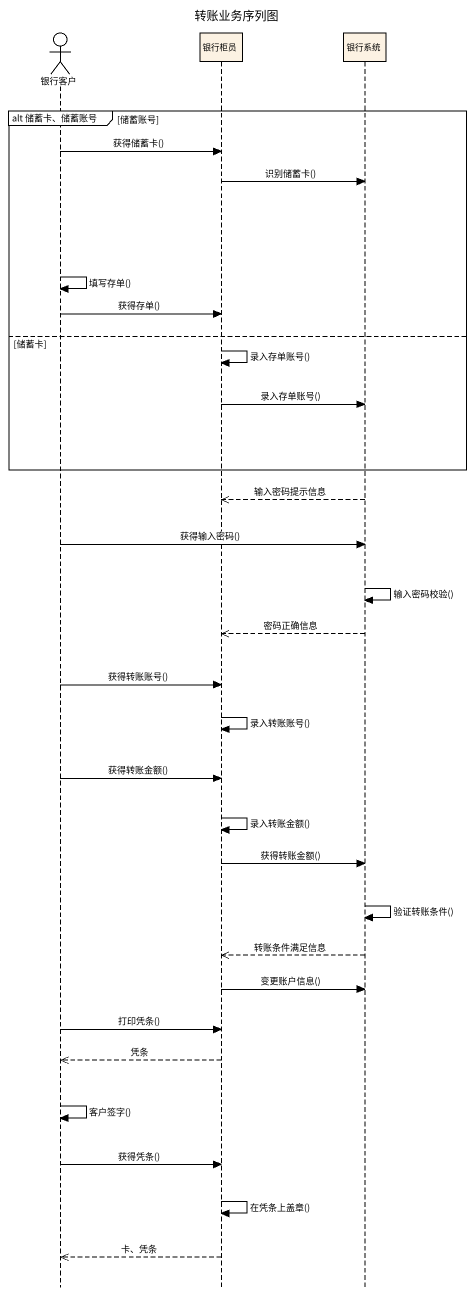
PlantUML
@startuml
title 转账业务序列图
hide footbox
actor 银行客户
participant 银行柜员
participant 银行系统

group alt 储蓄卡、储蓄账号 [储蓄账号]
  银行客户 -> 银行柜员 : 获得储蓄卡()
  银行柜员 -> 银行系统 : 识别储蓄卡()
  银行客户 -> 银行客户 : 填写存单()
  银行客户 -> 银行柜员 : 获得存单()
else 储蓄卡
  银行柜员 -> 银行柜员 : 录入存单账号()
  银行柜员 -> 银行系统 : 录入存单账号()
end
银行系统 -->> 银行柜员 : 输入密码提示信息
银行客户 -> 银行系统 : 获得输入密码()
银行系统 -> 银行系统 : 输入密码校验()
银行系统 -->> 银行柜员 : 密码正确信息
银行客户 -> 银行柜员 : 获得转账账号()
银行柜员 -> 银行柜员 : 录入转账账号()
银行客户 -> 银行柜员 : 获得转账金额()
银行柜员 -> 银行柜员 : 录入转账金额()
银行柜员 -> 银行系统 : 获得转账金额()
银行系统 -> 银行系统 : 验证转账条件()
银行系统 -->> 银行柜员 : 转账条件满足信息
银行柜员 -> 银行系统 : 变更账户信息()
银行客户 -> 银行柜员 : 打印凭条()
银行柜员 -->> 银行客户 : 凭条
银行客户 -> 银行客户 : 客户签字()
银行客户 -> 银行柜员 : 获得凭条()
银行柜员 -> 银行柜员 : 在凭条上盖章()
银行柜员 -->> 银行客户 : 卡、凭条
@enduml
